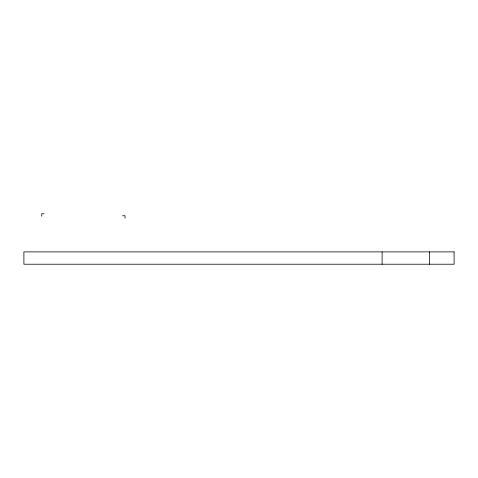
<?xml version="1.0" encoding="UTF-8"?>
<svg xmlns="http://www.w3.org/2000/svg" width="478" height="478" viewBox="0 0 478 478"><rect width="100%" height="100%" fill="white"/><g stroke="black" fill="none" stroke-linecap="round" stroke-linejoin="round"><path stroke-width="0.72" d="M44.185 213.786L41.717 213.786L41.717 216.253M122.547 215.733L125.015 215.733L125.015 218.201M429.597 251.882L429.597 264.214M382.119 251.882L382.119 264.214M454.1 251.882L23.9 251.882L23.9 264.214L454.1 264.214L454.1 251.882"/></g></svg>
